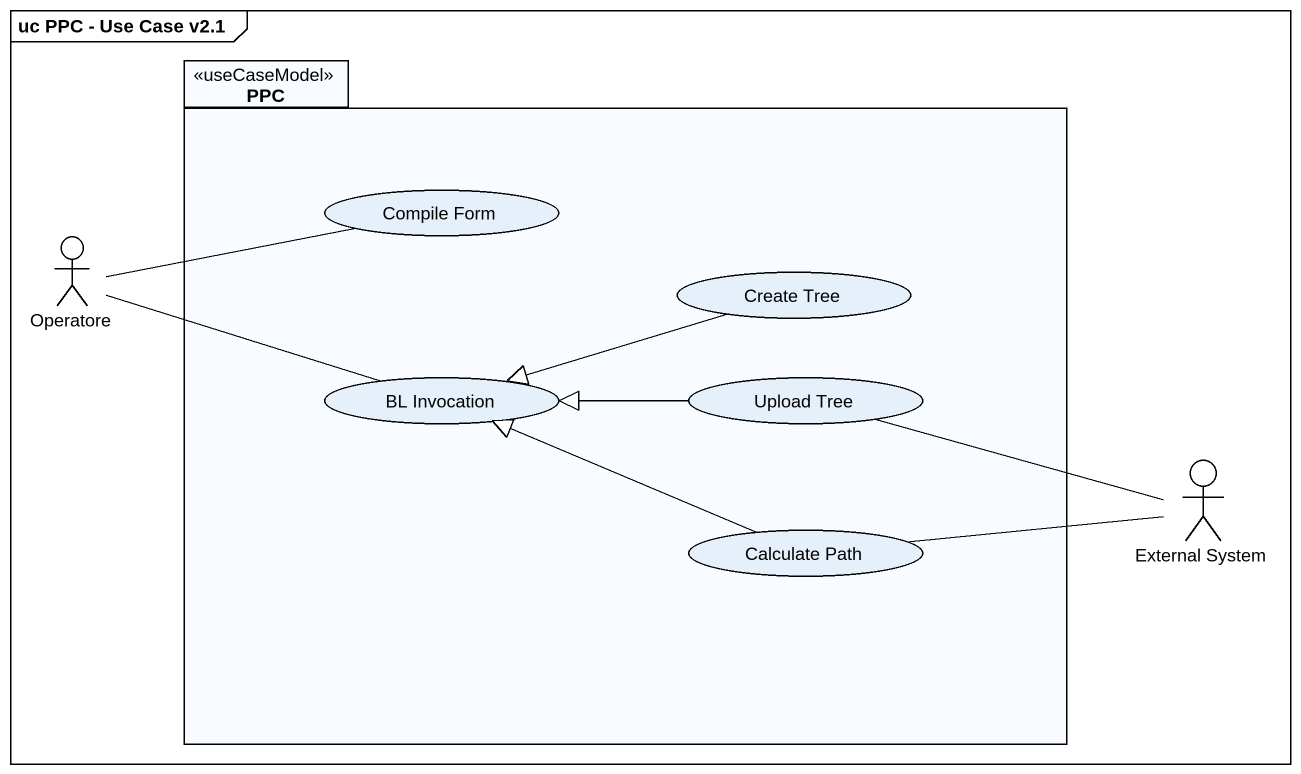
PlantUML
@startuml
mainframe uc PPC - Use Case v2.1
package PPC <<useCaseModel>> {
  usecase "Compile Form" as Compile_Form
  usecase "Create Tree" as Create_Tree
  usecase "BL Invocation" as BL_Invocation
  usecase "Upload Tree" as Upload_Tree
  usecase "Calculate Path" as Calculate_Path
}
actor Operatore
actor "External System" as External_System
Operatore -right- Compile_Form
Operatore -right- BL_Invocation
Create_Tree -left-|> BL_Invocation
Upload_Tree -left-|> BL_Invocation
External_System -left- Upload_Tree
External_System -left- Calculate_Path
Calculate_Path -left-|> BL_Invocation
@enduml
